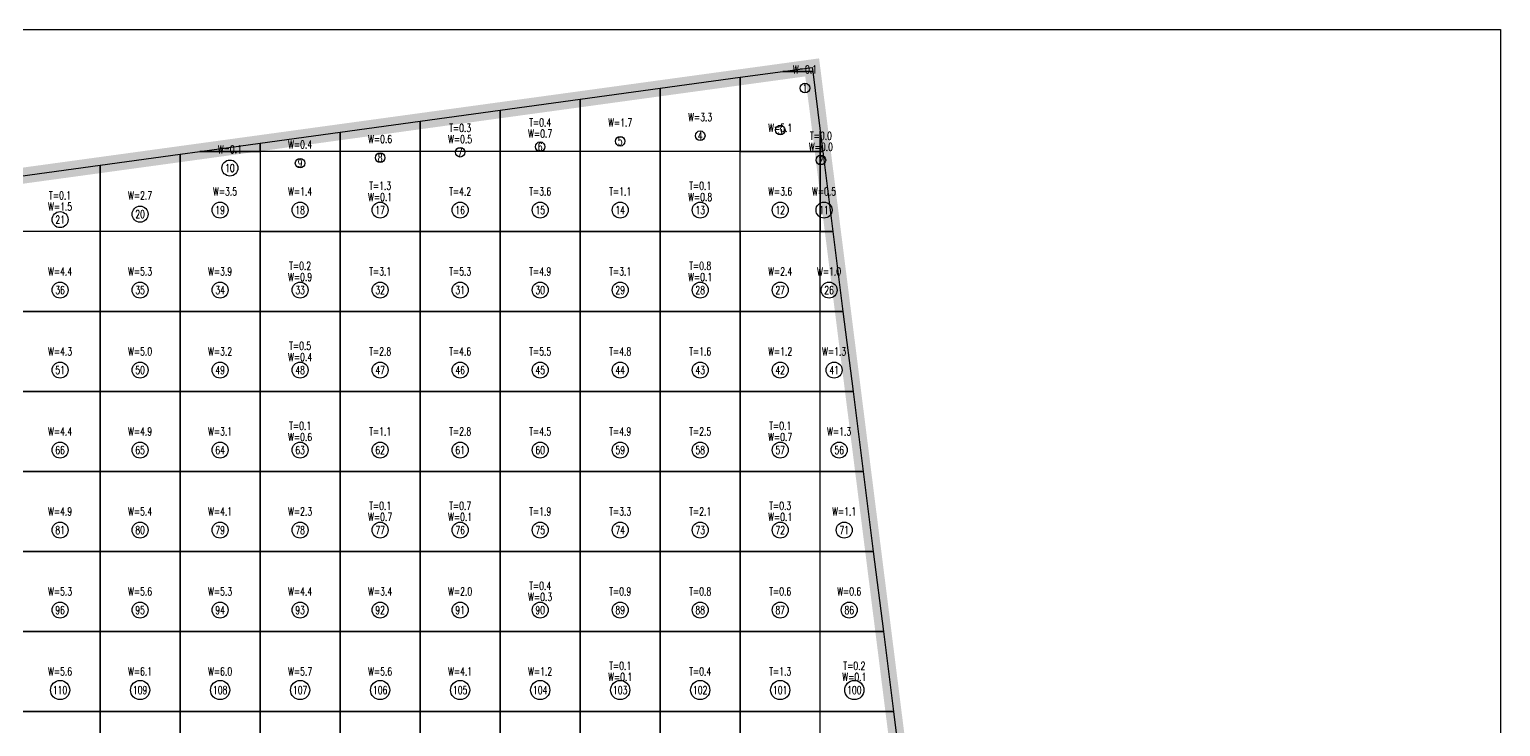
# Model space of a CAD drawing. Extents: x 4283 to 40403, y 1134 to 1764.
# Drawn here: x 15749.9 to 15833.5, y 1634.5 to 1674.1 of the extents above; entities that cross this region are included whole.
import ezdxf
from ezdxf.enums import TextEntityAlignment as Align

# ---------------------------------------------------------------- set-up
doc = ezdxf.new("R2010")
doc.units = 0
for name, color, linetype in [('tdz_17-4方格网', 2, 'Continuous'), ('tdz_17-4方格网计算', 7, 'Continuous'), ('tdz_土方计算图', 7, 'Continuous'), ('tdz_格田', 6, 'Continuous')]:
    doc.layers.add(name, color=color, linetype=linetype)
doc.styles.add('GLandNum', font='txt_____.ttf', dxfattribs={"width": 0.7, "height": 0.5})

msp = doc.modelspace()

# ---------------------------------------------------------------- linework, layer by layer
at = {"layer": 'tdz_17-4方格网', "linetype": 'Continuous'}
for points in [[(15794.812, 1668.305, 3085.455), (15794.812, 1667.16, 3085.455), (15790.266, 1667.16, 3085.439), (15790.266, 1671.373, 3085.519), (15792.692, 1671.706, 3085.481), (15794.383, 1671.706, 3085.455)], [(15794.383, 1671.706, 3085.455), (15792.692, 1671.706, 3085.481), (15794.354, 1671.934, 3085.455)], [(15785.721, 1670.749, 3085.591), (15785.721, 1667.16, 3085.455), (15781.175, 1667.16, 3085.455), (15781.175, 1670.126, 3085.663)], [(15790.266, 1671.373, 3085.519), (15790.266, 1667.16, 3085.439), (15785.721, 1667.16, 3085.455), (15785.721, 1670.749, 3085.591)], [(15781.175, 1670.126, 3085.663), (15781.175, 1667.16, 3085.455), (15776.63, 1667.16, 3085.455), (15776.63, 1669.502, 3085.734)], [(15776.63, 1669.502, 3085.734), (15776.63, 1667.16, 3085.455), (15772.084, 1667.16, 3085.615), (15772.084, 1668.878, 3085.805)], [(15767.539, 1668.255, 3085.877), (15767.539, 1667.16, 3085.842), (15762.993, 1667.16, 3085.962), (15762.993, 1667.631, 3085.94)], [(15772.084, 1668.878, 3085.805), (15772.084, 1667.16, 3085.615), (15767.539, 1667.16, 3085.842), (15767.539, 1668.255, 3085.877)], [(15794.956, 1667.16, 3085.455), (15794.812, 1667.16, 3085.455), (15794.812, 1668.305, 3085.455)], [(15762.993, 1667.631, 3085.94), (15762.993, 1667.16, 3085.962), (15759.56, 1667.16, 3085.985)], [(15758.448, 1667.008, 3086.001), (15758.448, 1662.615, 3086.205), (15753.903, 1662.615, 3086.291), (15753.903, 1666.384, 3086.061)], [(15759.56, 1667.16, 3085.985), (15762.993, 1667.16, 3085.962), (15762.993, 1662.615, 3086.058), (15758.448, 1662.615, 3086.205), (15758.448, 1667.008, 3086.001)], [(15762.993, 1667.16, 3085.962), (15762.993, 1662.615, 3086.058), (15767.539, 1662.615, 3085.815), (15767.539, 1667.16, 3085.842)], [(15767.539, 1667.16, 3085.842), (15767.539, 1662.615, 3085.815), (15772.084, 1662.615, 3085.575), (15772.084, 1667.16, 3085.615)], [(15772.084, 1667.16, 3085.615), (15772.084, 1662.615, 3085.575), (15776.63, 1662.615, 3085.455), (15776.63, 1667.16, 3085.455)], [(15776.63, 1667.16, 3085.455), (15776.63, 1662.615, 3085.455), (15781.175, 1662.615, 3085.455), (15781.175, 1667.16, 3085.455)], [(15781.175, 1667.16, 3085.455), (15781.175, 1662.615, 3085.455), (15785.721, 1662.615, 3085.429), (15785.721, 1667.16, 3085.455)], [(15785.721, 1667.16, 3085.455), (15785.721, 1662.615, 3085.429), (15790.266, 1662.615, 3085.423), (15790.266, 1667.16, 3085.439)], [(15790.266, 1662.615, 3085.423), (15790.266, 1667.16, 3085.439), (15794.812, 1667.16, 3085.455), (15794.812, 1662.615, 3085.455)], [(15794.812, 1667.16, 3085.455), (15794.956, 1667.16, 3085.455), (15795.53, 1662.615, 3085.455), (15794.812, 1662.615, 3085.455)], [(15753.903, 1666.384, 3086.061), (15753.903, 1662.615, 3086.291), (15749.357, 1662.615, 3086.314), (15749.357, 1665.76, 3086.122)], [(15749.357, 1662.615, 3086.314), (15749.357, 1658.069, 3086.364), (15753.903, 1658.069, 3086.364), (15753.903, 1662.615, 3086.291)], [(15753.903, 1662.615, 3086.291), (15753.903, 1658.069, 3086.364), (15758.448, 1658.069, 3086.245), (15758.448, 1662.615, 3086.205)], [(15758.448, 1662.615, 3086.205), (15758.448, 1658.069, 3086.245), (15762.993, 1658.069, 3086.034), (15762.993, 1662.615, 3086.058)], [(15762.993, 1662.615, 3086.058), (15762.993, 1658.069, 3086.034), (15767.539, 1658.069, 3085.792), (15767.539, 1662.615, 3085.815)], [(15767.539, 1662.615, 3085.815), (15767.539, 1658.069, 3085.792), (15772.084, 1658.069, 3085.612), (15772.084, 1662.615, 3085.575)], [(15772.084, 1662.615, 3085.575), (15772.084, 1658.069, 3085.612), (15776.63, 1658.069, 3085.47), (15776.63, 1662.615, 3085.455)], [(15776.63, 1662.615, 3085.455), (15776.63, 1658.069, 3085.47), (15781.175, 1658.069, 3085.418), (15781.175, 1662.615, 3085.455)], [(15781.175, 1662.615, 3085.455), (15781.175, 1658.069, 3085.418), (15785.721, 1658.069, 3085.39), (15785.721, 1662.615, 3085.429)], [(15785.721, 1662.615, 3085.429), (15785.721, 1658.069, 3085.39), (15790.266, 1658.069, 3085.437), (15790.266, 1662.615, 3085.423)], [(15790.266, 1662.615, 3085.423), (15790.266, 1658.069, 3085.437), (15794.812, 1658.069, 3085.455), (15794.812, 1662.615, 3085.455)], [(15794.812, 1662.615, 3085.455), (15795.53, 1662.615, 3085.455), (15796.103, 1658.069, 3085.455), (15794.812, 1658.069, 3085.455)], [(15749.357, 1658.069, 3086.364), (15749.357, 1653.524, 3086.395), (15753.903, 1653.524, 3086.366), (15753.903, 1658.069, 3086.364)], [(15753.903, 1658.069, 3086.364), (15753.903, 1653.524, 3086.366), (15758.448, 1653.524, 3086.257), (15758.448, 1658.069, 3086.245)], [(15758.448, 1658.069, 3086.245), (15758.448, 1653.524, 3086.257), (15762.993, 1653.524, 3086.056), (15762.993, 1658.069, 3086.034)], [(15762.993, 1658.069, 3086.034), (15762.993, 1653.524, 3086.056), (15767.539, 1653.524, 3085.865), (15767.539, 1658.069, 3085.792)], [(15767.539, 1658.069, 3085.792), (15767.539, 1653.524, 3085.865), (15772.084, 1653.524, 3085.723), (15772.084, 1658.069, 3085.612)], [(15772.084, 1658.069, 3085.612), (15772.084, 1653.524, 3085.723), (15776.63, 1653.524, 3085.572), (15776.63, 1658.069, 3085.47)], [(15776.63, 1658.069, 3085.47), (15776.63, 1653.524, 3085.572), (15781.175, 1653.524, 3085.416), (15781.175, 1658.069, 3085.418)], [(15781.175, 1658.069, 3085.418), (15781.175, 1653.524, 3085.416), (15785.721, 1653.524, 3085.383), (15785.721, 1658.069, 3085.39)], [(15785.721, 1658.069, 3085.39), (15785.721, 1653.524, 3085.383), (15790.266, 1653.524, 3085.452), (15790.266, 1658.069, 3085.437)], [(15790.266, 1658.069, 3085.437), (15790.266, 1653.524, 3085.452), (15794.812, 1653.524, 3085.455), (15794.812, 1658.069, 3085.455)], [(15794.812, 1658.069, 3085.455), (15796.103, 1658.069, 3085.455), (15796.677, 1653.524, 3085.455), (15794.812, 1653.524, 3085.455)], [(15749.357, 1653.524, 3086.395), (15749.357, 1648.978, 3086.464), (15753.903, 1648.978, 3086.435), (15753.903, 1653.524, 3086.366)], [(15753.903, 1653.524, 3086.366), (15753.903, 1648.978, 3086.435), (15758.448, 1648.978, 3086.322), (15758.448, 1653.524, 3086.257)], [(15758.448, 1653.524, 3086.257), (15758.448, 1648.978, 3086.322), (15762.993, 1648.978, 3086.122), (15762.993, 1653.524, 3086.056)], [(15762.993, 1653.524, 3086.056), (15762.993, 1648.978, 3086.122), (15767.539, 1648.978, 3085.975), (15767.539, 1653.524, 3085.865)], [(15767.539, 1653.524, 3085.865), (15767.539, 1648.978, 3085.975), (15772.084, 1648.978, 3085.824), (15772.084, 1653.524, 3085.723)], [(15772.084, 1653.524, 3085.723), (15772.084, 1648.978, 3085.824), (15776.63, 1648.978, 3085.68), (15776.63, 1653.524, 3085.572)], [(15776.63, 1653.524, 3085.572), (15776.63, 1648.978, 3085.68), (15781.175, 1648.978, 3085.524), (15781.175, 1653.524, 3085.416)], [(15781.175, 1653.524, 3085.416), (15781.175, 1648.978, 3085.524), (15785.721, 1648.978, 3085.435), (15785.721, 1653.524, 3085.383)], [(15785.721, 1653.524, 3085.383), (15785.721, 1648.978, 3085.435), (15790.266, 1648.978, 3085.477), (15790.266, 1653.524, 3085.452)], [(15790.266, 1653.524, 3085.452), (15790.266, 1648.978, 3085.477), (15794.812, 1648.978, 3085.455), (15794.812, 1653.524, 3085.455)], [(15794.812, 1653.524, 3085.455), (15796.677, 1653.524, 3085.455), (15797.251, 1648.978, 3085.455), (15794.812, 1648.978, 3085.455)], [(15749.357, 1648.978, 3086.464), (15749.357, 1644.433, 3086.532), (15753.903, 1644.433, 3086.481), (15753.903, 1648.978, 3086.435)], [(15753.903, 1648.978, 3086.435), (15753.903, 1644.433, 3086.481), (15758.448, 1644.433, 3086.375), (15758.448, 1648.978, 3086.322)], [(15758.448, 1648.978, 3086.322), (15758.448, 1644.433, 3086.375), (15762.993, 1644.433, 3086.235), (15762.993, 1648.978, 3086.122)], [(15762.993, 1648.978, 3086.122), (15762.993, 1644.433, 3086.235), (15767.539, 1644.433, 3086.096), (15767.539, 1648.978, 3085.975)], [(15767.539, 1648.978, 3085.975), (15767.539, 1644.433, 3086.096), (15772.084, 1644.433, 3085.958), (15772.084, 1648.978, 3085.824)], [(15772.084, 1648.978, 3085.824), (15772.084, 1644.433, 3085.958), (15776.63, 1644.433, 3085.821), (15776.63, 1648.978, 3085.68)], [(15776.63, 1648.978, 3085.68), (15776.63, 1644.433, 3085.821), (15781.175, 1644.433, 3085.64), (15781.175, 1648.978, 3085.524)], [(15781.175, 1648.978, 3085.524), (15781.175, 1644.433, 3085.64), (15785.721, 1644.433, 3085.559), (15785.721, 1648.978, 3085.435)], [(15785.721, 1648.978, 3085.435), (15785.721, 1644.433, 3085.559), (15790.266, 1644.433, 3085.505), (15790.266, 1648.978, 3085.477)], [(15790.266, 1648.978, 3085.477), (15790.266, 1644.433, 3085.505), (15794.812, 1644.433, 3085.455), (15794.812, 1648.978, 3085.455)], [(15794.812, 1648.978, 3085.455), (15797.251, 1648.978, 3085.455), (15797.824, 1644.433, 3085.455), (15794.812, 1644.433, 3085.455)], [(15749.357, 1644.433, 3086.532), (15749.357, 1639.888, 3086.601), (15753.903, 1639.888, 3086.515), (15753.903, 1644.433, 3086.481)], [(15753.903, 1644.433, 3086.481), (15753.903, 1639.888, 3086.515), (15758.448, 1639.888, 3086.445), (15758.448, 1644.433, 3086.375)], [(15758.448, 1644.433, 3086.375), (15758.448, 1639.888, 3086.445), (15762.993, 1639.888, 3086.339), (15762.993, 1644.433, 3086.235)], [(15762.993, 1644.433, 3086.235), (15762.993, 1639.888, 3086.339), (15767.539, 1639.888, 3086.237), (15767.539, 1644.433, 3086.096)], [(15767.539, 1644.433, 3086.096), (15767.539, 1639.888, 3086.237), (15772.084, 1639.888, 3086.099), (15772.084, 1644.433, 3085.958)], [(15772.084, 1644.433, 3085.958), (15772.084, 1639.888, 3086.099), (15776.63, 1639.888, 3085.952), (15776.63, 1644.433, 3085.821)], [(15776.63, 1644.433, 3085.821), (15776.63, 1639.888, 3085.952), (15781.175, 1639.888, 3085.756), (15781.175, 1644.433, 3085.64)], [(15781.175, 1644.433, 3085.64), (15781.175, 1639.888, 3085.756), (15785.721, 1639.888, 3085.686), (15785.721, 1644.433, 3085.559)], [(15785.721, 1644.433, 3085.559), (15785.721, 1639.888, 3085.686), (15790.266, 1639.888, 3085.551), (15790.266, 1644.433, 3085.505)], [(15790.266, 1644.433, 3085.505), (15790.266, 1639.888, 3085.551), (15794.812, 1639.888, 3085.455), (15794.812, 1644.433, 3085.455)], [(15794.812, 1644.433, 3085.455), (15797.824, 1644.433, 3085.455), (15798.398, 1639.888, 3085.455), (15794.812, 1639.888, 3085.455)], [(15749.357, 1639.888, 3086.601), (15749.357, 1635.342, 3086.654), (15753.903, 1635.342, 3086.572), (15753.903, 1639.888, 3086.515)], [(15753.903, 1639.888, 3086.515), (15753.903, 1635.342, 3086.572), (15758.448, 1635.342, 3086.511), (15758.448, 1639.888, 3086.445)], [(15758.448, 1639.888, 3086.445), (15758.448, 1635.342, 3086.511), (15762.993, 1635.342, 3086.378), (15762.993, 1639.888, 3086.339)], [(15762.993, 1639.888, 3086.339), (15762.993, 1635.342, 3086.378), (15767.539, 1635.342, 3086.308), (15767.539, 1639.888, 3086.237)], [(15767.539, 1639.888, 3086.237), (15767.539, 1635.342, 3086.308), (15772.084, 1635.342, 3086.24), (15772.084, 1639.888, 3086.099)], [(15772.084, 1639.888, 3086.099), (15772.084, 1635.342, 3086.24), (15776.63, 1635.342, 3086.008), (15776.63, 1639.888, 3085.952)], [(15776.63, 1639.888, 3085.952), (15776.63, 1635.342, 3086.008), (15781.175, 1635.342, 3085.838), (15781.175, 1639.888, 3085.756)], [(15781.175, 1639.888, 3085.756), (15781.175, 1635.342, 3085.838), (15785.721, 1635.342, 3085.712), (15785.721, 1639.888, 3085.686)], [(15785.721, 1639.888, 3085.686), (15785.721, 1635.342, 3085.712), (15790.266, 1635.342, 3085.585), (15790.266, 1639.888, 3085.551)], [(15790.266, 1639.888, 3085.551), (15790.266, 1635.342, 3085.585), (15794.812, 1635.342, 3085.459), (15794.812, 1639.888, 3085.455)], [(15794.812, 1639.888, 3085.455), (15798.398, 1639.888, 3085.455), (15798.971, 1635.342, 3085.455), (15794.812, 1635.342, 3085.459)], [(15749.357, 1635.342, 3086.654), (15749.357, 1630.797, 3086.695), (15753.903, 1630.797, 3086.659), (15753.903, 1635.342, 3086.572)], [(15753.903, 1635.342, 3086.572), (15753.903, 1630.797, 3086.659), (15758.448, 1630.797, 3086.579), (15758.448, 1635.342, 3086.511)], [(15758.448, 1635.342, 3086.511), (15758.448, 1630.797, 3086.579), (15762.993, 1630.797, 3086.485), (15762.993, 1635.342, 3086.378)], [(15762.993, 1635.342, 3086.378), (15762.993, 1630.797, 3086.485), (15767.539, 1630.797, 3086.39), (15767.539, 1635.342, 3086.308)], [(15767.539, 1635.342, 3086.308), (15767.539, 1630.797, 3086.39), (15772.084, 1630.797, 3086.295), (15772.084, 1635.342, 3086.24)], [(15772.084, 1635.342, 3086.24), (15772.084, 1630.797, 3086.295), (15776.63, 1630.797, 3086.146), (15776.63, 1635.342, 3086.008)], [(15776.63, 1635.342, 3086.008), (15776.63, 1630.797, 3086.146), (15781.175, 1630.797, 3085.974), (15781.175, 1635.342, 3085.838)], [(15781.175, 1635.342, 3085.838), (15781.175, 1630.797, 3085.974), (15785.721, 1630.797, 3085.821), (15785.721, 1635.342, 3085.712)], [(15785.721, 1635.342, 3085.712), (15785.721, 1630.797, 3085.821), (15790.266, 1630.797, 3085.667), (15790.266, 1635.342, 3085.585)], [(15790.266, 1635.342, 3085.585), (15790.266, 1630.797, 3085.667), (15794.812, 1630.797, 3085.515), (15794.812, 1635.342, 3085.459)], [(15799.357, 1632.285, 3085.455), (15799.357, 1630.797, 3085.455), (15794.812, 1630.797, 3085.515), (15794.812, 1635.342, 3085.459), (15798.971, 1635.342, 3085.455)]]:
    msp.add_polyline3d(points, close=True, dxfattribs=at)
at = {"layer": 'tdz_17-4方格网计算', "color": 7, "linetype": 'Continuous'}
for centre, radius in [((15793.945, 1670.759), 0.273), ((15787.993, 1668.05), 0.273), ((15792.539, 1668.372), 0.273), ((15774.357, 1667.115), 0.273), ((15778.903, 1667.426), 0.273), ((15783.448, 1667.738), 0.273), ((15761.277, 1666.217), 0.455), ((15765.266, 1666.491), 0.273), ((15769.812, 1666.803), 0.273), ((15794.848, 1666.672), 0.273), ((15756.175, 1663.595), 0.455), ((15760.721, 1663.827), 0.455), ((15765.266, 1663.827), 0.455), ((15769.812, 1663.827), 0.455), ((15774.357, 1663.827), 0.455), ((15778.903, 1663.827), 0.455), ((15783.448, 1663.827), 0.455), ((15787.993, 1663.827), 0.455), ((15792.539, 1663.827), 0.455), ((15795.027, 1663.827), 0.455), ((15751.63, 1663.283), 0.455), ((15751.63, 1659.281), 0.455), ((15756.175, 1659.281), 0.455), ((15760.721, 1659.281), 0.455), ((15765.266, 1659.281), 0.455), ((15769.812, 1659.281), 0.455), ((15774.357, 1659.281), 0.455), ((15778.903, 1659.281), 0.455), ((15783.448, 1659.281), 0.455), ((15787.993, 1659.281), 0.455), ((15792.539, 1659.281), 0.455), ((15795.314, 1659.281), 0.455), ((15751.63, 1654.736), 0.455), ((15756.175, 1654.736), 0.455), ((15760.721, 1654.736), 0.455), ((15765.266, 1654.736), 0.455), ((15769.812, 1654.736), 0.455), ((15774.357, 1654.736), 0.455), ((15778.903, 1654.736), 0.455), ((15783.448, 1654.736), 0.455), ((15787.993, 1654.736), 0.455), ((15792.539, 1654.736), 0.455), ((15795.601, 1654.736), 0.455), ((15751.63, 1650.191), 0.455), ((15756.175, 1650.191), 0.455), ((15760.721, 1650.191), 0.455), ((15765.266, 1650.191), 0.455), ((15769.812, 1650.191), 0.455), ((15774.357, 1650.191), 0.455), ((15778.903, 1650.191), 0.455), ((15783.448, 1650.191), 0.455), ((15787.993, 1650.191), 0.455), ((15792.539, 1650.191), 0.455), ((15795.888, 1650.191), 0.455), ((15751.63, 1645.645), 0.455), ((15756.175, 1645.645), 0.455), ((15760.721, 1645.645), 0.455), ((15765.266, 1645.645), 0.455), ((15769.812, 1645.645), 0.455), ((15774.357, 1645.645), 0.455), ((15778.903, 1645.645), 0.455), ((15783.448, 1645.645), 0.455), ((15787.993, 1645.645), 0.455), ((15792.539, 1645.645), 0.455), ((15796.174, 1645.645), 0.455), ((15751.63, 1641.1), 0.455), ((15756.175, 1641.1), 0.455), ((15760.721, 1641.1), 0.455), ((15765.266, 1641.1), 0.455), ((15769.812, 1641.1), 0.455), ((15774.357, 1641.1), 0.455), ((15778.903, 1641.1), 0.455), ((15783.448, 1641.1), 0.455), ((15787.993, 1641.1), 0.455), ((15792.539, 1641.1), 0.455), ((15796.461, 1641.1), 0.455), ((15751.63, 1636.554), 0.545), ((15756.175, 1636.554), 0.545), ((15760.721, 1636.554), 0.545), ((15765.266, 1636.554), 0.545), ((15769.812, 1636.554), 0.545), ((15774.357, 1636.554), 0.545), ((15778.903, 1636.554), 0.545), ((15783.448, 1636.554), 0.545), ((15787.993, 1636.554), 0.545), ((15792.539, 1636.554), 0.545), ((15796.748, 1636.554), 0.545)]:
    msp.add_circle(centre, radius, dxfattribs=at)
at = {"layer": 'tdz_土方计算图', "linetype": 'Continuous'}
for points in [[(15703.46, 1674.092), (15833.46, 1674.092)], [(15833.46, 1674.092), (15833.46, 1514.092)]]:
    msp.add_lwpolyline(points, dxfattribs=at)
at = {"layer": 'tdz_格田', "linetype": 'Continuous', "lineweight": 60, "const_width": 0.909}
msp.add_lwpolyline([(15731.175, 1663.266), (15794.354, 1671.934), (15805.745, 1581.666), (15756.767, 1576.251), (15742.82, 1622.864), (15731.175, 1663.266)], close=True, dxfattribs=at)

# ---------------------------------------------------------------- texts
at = {"layer": 'tdz_17-4方格网计算', "color": 173, "linetype": 'Continuous', "style": 'GLandNum', "width": 0.7}
for s, p in [('W=0.1', (15793.945, 1671.82)), ('W=1.7', (15783.448, 1668.799)), ('W=3.3', (15787.993, 1669.111)), ('W=0.6', (15769.812, 1667.863)), ('W=0.7', (15778.903, 1668.169)), ('W=5.1', (15792.539, 1668.5)), ('W=0.1', (15761.277, 1667.278)), ('W=0.4', (15765.266, 1667.552)), ('W=0.5', (15774.357, 1667.857)), ('W=0.0', (15794.848, 1667.415)), ('W=2.7', (15756.175, 1664.655)), ('W=3.5', (15760.999, 1664.888)), ('W=1.4', (15765.266, 1664.888)), ('W=0.1', (15769.812, 1664.569)), ('W=0.8', (15787.993, 1664.569)), ('W=3.6', (15792.539, 1664.888)), ('W=0.5', (15795.027, 1664.888)), ('W=1.5', (15751.63, 1664.025)), ('W=4.4', (15751.63, 1660.342)), ('W=5.3', (15756.175, 1660.342)), ('W=3.9', (15760.721, 1660.342)), ('W=2.4', (15792.539, 1660.342)), ('W=1.0', (15795.314, 1660.342)), ('W=0.9', (15765.266, 1660.024)), ('W=0.1', (15787.993, 1660.024)), ('W=4.3', (15751.63, 1655.797)), ('W=5.0', (15756.175, 1655.797)), ('W=3.2', (15760.721, 1655.797)), ('W=0.4', (15765.266, 1655.478)), ('W=1.2', (15792.539, 1655.797)), ('W=1.3', (15795.601, 1655.797)), ('W=4.4', (15751.63, 1651.251)), ('W=4.9', (15756.175, 1651.251)), ('W=3.1', (15760.721, 1651.251)), ('W=1.3', (15795.888, 1651.251)), ('W=0.6', (15765.266, 1650.933)), ('W=0.7', (15792.539, 1650.933)), ('W=4.9', (15751.63, 1646.706)), ('W=5.4', (15756.175, 1646.706)), ('W=4.1', (15760.721, 1646.706)), ('W=2.3', (15765.266, 1646.706)), ('W=0.7', (15769.812, 1646.388)), ('W=0.1', (15774.357, 1646.388)), ('W=0.1', (15792.539, 1646.388)), ('W=1.1', (15796.174, 1646.706)), ('W=5.3', (15751.63, 1642.16)), ('W=5.6', (15756.175, 1642.16)), ('W=5.3', (15760.721, 1642.16)), ('W=4.4', (15765.266, 1642.16)), ('W=3.4', (15769.812, 1642.16)), ('W=2.0', (15774.357, 1642.16)), ('W=0.6', (15796.461, 1642.16)), ('W=0.3', (15778.903, 1641.842)), ('W=5.6', (15751.63, 1637.615)), ('W=6.1', (15756.175, 1637.615)), ('W=6.0', (15760.721, 1637.615)), ('W=5.7', (15765.266, 1637.615)), ('W=5.6', (15769.812, 1637.615)), ('W=4.1', (15774.357, 1637.615)), ('W=1.2', (15778.903, 1637.615)), ('W=0.1', (15783.448, 1637.297)), ('W=0.1', (15796.748, 1637.297))]:
    msp.add_text(s, height=0.4545, dxfattribs=at).set_placement(p, align=Align.MIDDLE_CENTER)
at = {"layer": 'tdz_17-4方格网计算', "color": 7, "linetype": 'Continuous', "style": 'GLandNum', "width": 0.7}
for s, height, p in [('1', 0.455, (15793.945, 1670.759)), ('4', 0.455, (15787.993, 1668.05)), ('3', 0.455, (15792.539, 1668.372)), ('7', 0.455, (15774.357, 1667.115)), ('6', 0.455, (15778.903, 1667.426)), ('5', 0.455, (15783.448, 1667.738)), ('10', 0.4545, (15761.277, 1666.217)), ('9', 0.455, (15765.266, 1666.491)), ('8', 0.455, (15769.812, 1666.803)), ('2', 0.455, (15794.848, 1666.672)), ('19', 0.4545, (15760.721, 1663.827)), ('18', 0.4545, (15765.266, 1663.827)), ('17', 0.4545, (15769.812, 1663.827)), ('16', 0.4545, (15774.357, 1663.827)), ('15', 0.4545, (15778.903, 1663.827)), ('14', 0.4545, (15783.448, 1663.827)), ('13', 0.4545, (15787.993, 1663.827)), ('12', 0.4545, (15792.539, 1663.827)), ('11', 0.4545, (15795.027, 1663.827)), ('21', 0.4545, (15751.63, 1663.283)), ('20', 0.4545, (15756.175, 1663.595)), ('36', 0.4545, (15751.63, 1659.281)), ('35', 0.4545, (15756.175, 1659.281)), ('34', 0.4545, (15760.721, 1659.281)), ('33', 0.4545, (15765.266, 1659.281)), ('32', 0.4545, (15769.812, 1659.281)), ('31', 0.4545, (15774.357, 1659.281)), ('30', 0.4545, (15778.903, 1659.281)), ('29', 0.4545, (15783.448, 1659.281)), ('28', 0.4545, (15787.993, 1659.281)), ('27', 0.4545, (15792.539, 1659.281)), ('26', 0.4545, (15795.314, 1659.281)), ('51', 0.4545, (15751.63, 1654.736)), ('50', 0.4545, (15756.175, 1654.736)), ('49', 0.4545, (15760.721, 1654.736)), ('48', 0.4545, (15765.266, 1654.736)), ('47', 0.4545, (15769.812, 1654.736)), ('46', 0.4545, (15774.357, 1654.736)), ('45', 0.4545, (15778.903, 1654.736)), ('44', 0.4545, (15783.448, 1654.736)), ('43', 0.4545, (15787.993, 1654.736)), ('42', 0.4545, (15792.539, 1654.736)), ('41', 0.4545, (15795.601, 1654.736)), ('66', 0.4545, (15751.63, 1650.191)), ('65', 0.4545, (15756.175, 1650.191)), ('64', 0.4545, (15760.721, 1650.191)), ('63', 0.4545, (15765.266, 1650.191)), ('62', 0.4545, (15769.812, 1650.191)), ('61', 0.4545, (15774.357, 1650.191)), ('60', 0.4545, (15778.903, 1650.191)), ('59', 0.4545, (15783.448, 1650.191)), ('58', 0.4545, (15787.993, 1650.191)), ('57', 0.4545, (15792.539, 1650.191)), ('56', 0.4545, (15795.888, 1650.191)), ('81', 0.4545, (15751.63, 1645.645)), ('80', 0.4545, (15756.175, 1645.645)), ('79', 0.4545, (15760.721, 1645.645)), ('78', 0.4545, (15765.266, 1645.645)), ('77', 0.4545, (15769.812, 1645.645)), ('76', 0.4545, (15774.357, 1645.645)), ('75', 0.4545, (15778.903, 1645.645)), ('74', 0.4545, (15783.448, 1645.645)), ('73', 0.4545, (15787.993, 1645.645)), ('72', 0.4545, (15792.539, 1645.645)), ('71', 0.4545, (15796.174, 1645.645)), ('96', 0.4545, (15751.63, 1641.1)), ('95', 0.4545, (15756.175, 1641.1)), ('94', 0.4545, (15760.721, 1641.1)), ('93', 0.4545, (15765.266, 1641.1)), ('92', 0.4545, (15769.812, 1641.1)), ('91', 0.4545, (15774.357, 1641.1)), ('90', 0.4545, (15778.903, 1641.1)), ('89', 0.4545, (15783.448, 1641.1)), ('88', 0.4545, (15787.993, 1641.1)), ('87', 0.4545, (15792.539, 1641.1)), ('86', 0.4545, (15796.461, 1641.1)), ('110', 0.4545, (15751.63, 1636.554)), ('109', 0.4545, (15756.175, 1636.554)), ('108', 0.4545, (15760.721, 1636.554)), ('107', 0.4545, (15765.266, 1636.554)), ('106', 0.4545, (15769.812, 1636.554)), ('105', 0.4545, (15774.357, 1636.554)), ('104', 0.4545, (15778.903, 1636.554)), ('103', 0.4545, (15783.448, 1636.554)), ('102', 0.4545, (15787.993, 1636.554)), ('101', 0.4545, (15792.539, 1636.554)), ('100', 0.4545, (15796.748, 1636.554))]:
    msp.add_text(s, height=height, dxfattribs=at).set_placement(p, align=Align.MIDDLE_CENTER)
at = {"layer": 'tdz_17-4方格网计算', "color": 2, "linetype": 'Continuous', "style": 'GLandNum', "width": 0.7}
for s, p in [('T=0.4', (15778.903, 1668.805)), ('T=0.3', (15774.357, 1668.493)), ('T=0.0', (15794.848, 1668.051)), ('T=0.1', (15751.63, 1664.662)), ('T=1.3', (15769.812, 1665.206)), ('T=4.2', (15774.357, 1664.888)), ('T=3.6', (15778.903, 1664.888)), ('T=1.1', (15783.448, 1664.888)), ('T=0.1', (15787.993, 1665.206)), ('T=0.2', (15765.266, 1660.66)), ('T=3.1', (15769.812, 1660.342)), ('T=5.3', (15774.357, 1660.342)), ('T=4.9', (15778.903, 1660.342)), ('T=3.1', (15783.448, 1660.342)), ('T=0.8', (15787.993, 1660.66)), ('T=0.5', (15765.266, 1656.115)), ('T=2.8', (15769.812, 1655.797)), ('T=4.6', (15774.357, 1655.797)), ('T=5.5', (15778.903, 1655.797)), ('T=4.8', (15783.448, 1655.797)), ('T=1.6', (15787.993, 1655.797)), ('T=0.1', (15765.266, 1651.569)), ('T=1.1', (15769.812, 1651.251)), ('T=2.8', (15774.357, 1651.251)), ('T=4.5', (15778.903, 1651.251)), ('T=4.9', (15783.448, 1651.251)), ('T=2.5', (15787.993, 1651.251)), ('T=0.1', (15792.539, 1651.569)), ('T=0.1', (15769.812, 1647.024)), ('T=0.7', (15774.357, 1647.024)), ('T=0.3', (15792.539, 1647.024)), ('T=1.9', (15778.903, 1646.706)), ('T=3.3', (15783.448, 1646.706)), ('T=2.1', (15787.993, 1646.706)), ('T=0.4', (15778.903, 1642.478)), ('T=0.9', (15783.448, 1642.16)), ('T=0.8', (15787.993, 1642.16)), ('T=0.6', (15792.539, 1642.16)), ('T=0.1', (15783.448, 1637.933)), ('T=0.2', (15796.748, 1637.933)), ('T=0.4', (15787.993, 1637.615)), ('T=1.3', (15792.539, 1637.615))]:
    msp.add_text(s, height=0.4545, dxfattribs=at).set_placement(p, align=Align.MIDDLE_CENTER)

doc.saveas('drawing.dxf')
